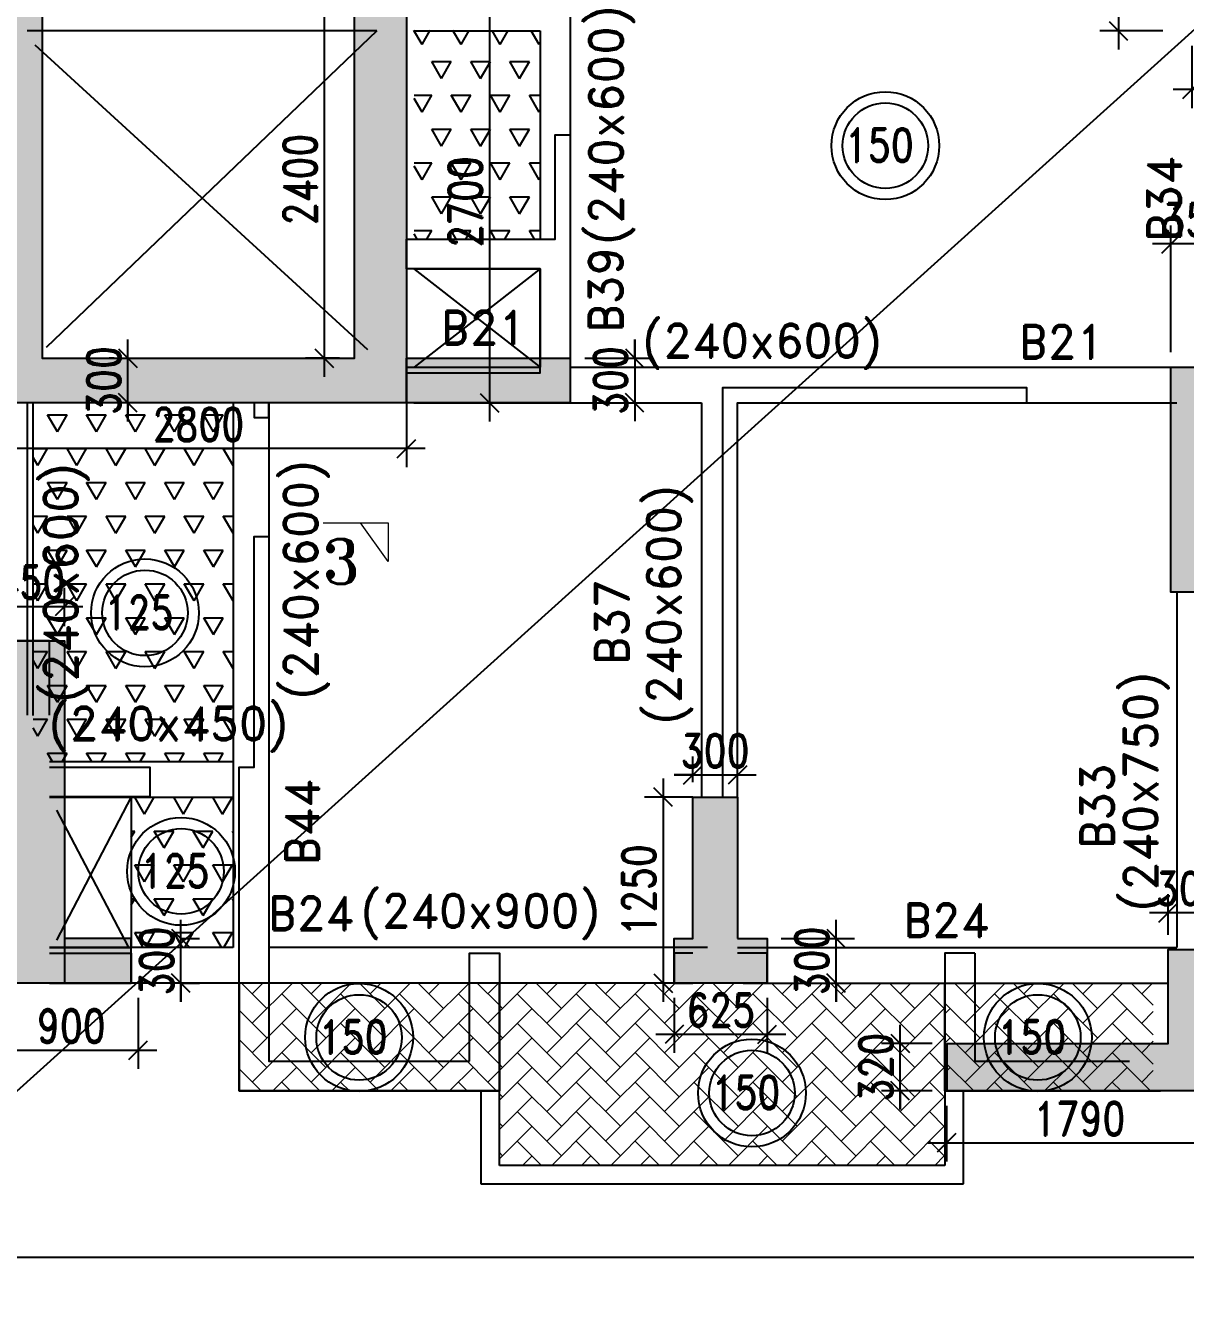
# Model space of a CAD drawing. Header units: millimetres. Extents: x 2061841 to 105821645, y -77612 to 48520811.
# Drawn here: x 105314706 to 105322508, y 48434796 to 48443313 of the extents above; entities that cross this region are included whole.
import ezdxf

# ---------------------------------------------------------------- set-up
doc = ezdxf.new("R2010")
doc.units = ezdxf.units.MM
doc.header["$LTSCALE"] = 10
doc.header["$MEASUREMENT"] = 0
doc.linetypes.add('$0$HIDDEN', pattern=[0.375, 0.25, -0.125])
for name, color, linetype in [('AS-COLS', 2, 'Continuous'), ('DIM', 8, 'Continuous'), ('S-BEAM', 4, 'Continuous'), ('S-BEAMNO.', 4, 'Continuous'), ('S-CUTOUT', 6, 'Continuous'), ('S-OPENING', 6, 'Continuous'), ('S-slab thk.', 2, 'Continuous'), ('S-Sunk', 8, 'Continuous'), ('xa_type A_Seventh floor plan$0$A-WALL', 3, 'Continuous')]:
    doc.layers.add(name, color=color, linetype=linetype)
for name, color, linetype, lineweight in [('S-Hatch Balcony', 8, 'Continuous', 5), ('S-STRCOL HATCH', 33, 'Continuous', 9), ('SEC-LINE', 1, 'Continuous', 15)]:
    doc.layers.add(name, color=color, linetype=linetype, lineweight=lineweight)
doc.styles.add('200', font='romand.shx', dxfattribs={"width": 0.8, "height": 225})
doc.styles.add('RD', font='romand.shx', dxfattribs={"width": 0.9, "height": 225})
doc.styles.add('RT', font='romant.shx', dxfattribs={"height": 250})
doc.dimstyles.new('GR1', dxfattribs={"dimtxt": 225, "dimasz": 125, "dimexe": 125, "dimexo": 100, "dimgap": 50, "dimtad": 1, "dimdec": 0, "dimzin": 3, "dimdsep": 46, "dimtxsty": '200', "dimblk1": 'OBLIQUE', "dimblk2": 'OBLIQUE', "dimsah": 1, "dimcen": 0.0625, "dimdle": 125, "dimclrd": 3, "dimclre": 3, "dimclrt": 2, "dimadec": 0, "dimazin": 0, "dimtfac": 1, "dimtdec": 0, "dimtix": 1, "dimtmove": 0, "dimatfit": 3, "dimfxl": 1, "dimtolj": 1, "dimtzin": 0, "dimarcsym": 0})
pattern_1 = [(45, (101994357.28, 48841298.31), (2e-14, 197.9899), [420, -140]), (135, (101994456.27, 48841397.31), (2e-14, 197.9899), [420, -140])]

# ---------------------------------------------------------------- blocks, each defined once
blk = doc.blocks.new('A$C21A8152F')
at = {"layer": 'SEC-LINE'}
for p, q in [((513, 311), (292, 3)), ((513, 3), (513, 311)), ((-7, 3), (513, 3))]:
    blk.add_line(p, q, dxfattribs=at)
blk = doc.blocks.new('_Oblique')
at = {"color": 0, "linetype": 'ByBlock', "lineweight": -2}
blk.add_line((-0.5, -0.5), (0.5, 0.5), dxfattribs=at)
blk = doc.blocks.new('*D374')
at = {"layer": 'Defpoints', "color": 0, "transparency": 16777216}
for p in [(18869.5, 2460.8), (18569.7, 1210.8), (18869.5, 1210.8)]:
    blk.add_point(p, dxfattribs=at)
at = {"layer": 'DIM', "color": 3, "lineweight": -2, "transparency": 16777216}
for p, q in [((18569.7, 2585.8), (18569.7, 1085.8)), ((18769.5, 2460.8), (18444.7, 2460.8)), ((18769.5, 1210.8), (18444.7, 1210.8))]:
    blk.add_line(p, q, dxfattribs=at)
at = {"layer": 'DIM', "color": 3, "linetype": 'ByBlock', "lineweight": -2, "transparency": 16777216, "xscale": 125, "yscale": 125, "zscale": 125}
for p, rotation in [((18569.7, 2460.8), 90), ((18569.7, 1210.8), 270)]:
    blk.add_blockref('_Oblique', p, dxfattribs=dict(at, rotation=rotation))
at = {"layer": 'DIM', "color": 2, "transparency": 16777216, "insert": (18407.2, 1835.8), "char_height": 225, "attachment_point": 5, "rotation": 90, "style": '200'}
blk.add_mtext('\\A1;1250', dxfattribs=at)
blk = doc.blocks.new('*D376')
at = {"layer": 'Defpoints', "color": 0, "transparency": 16777216}
for p in [(16865.1, 7810.5), (16964.5, 5110.5), (17403.1, 5110.5)]:
    blk.add_point(p, dxfattribs=at)
at = {"layer": 'DIM', "color": 3, "lineweight": -2, "transparency": 16777216}
for p, q in [((17403.1, 7935.5), (17403.1, 4985.5)), ((16965.1, 7810.5), (17528.1, 7810.5)), ((17064.5, 5110.5), (17528.1, 5110.5))]:
    blk.add_line(p, q, dxfattribs=at)
at = {"layer": 'DIM', "color": 3, "linetype": 'ByBlock', "lineweight": -2, "transparency": 16777216, "xscale": 125, "yscale": 125, "zscale": 125}
for p, rotation in [((17403.1, 7810.5), 90), ((17403.1, 5110.5), 270)]:
    blk.add_blockref('_Oblique', p, dxfattribs=dict(at, rotation=rotation))
at = {"layer": 'DIM', "color": 2, "transparency": 16777216, "insert": (17240.6, 6460.5), "char_height": 225, "attachment_point": 5, "rotation": 90, "style": '200'}
blk.add_mtext('\\A1;2700', dxfattribs=at)
blk = doc.blocks.new('*D377')
at = {"layer": 'Defpoints', "color": 0, "transparency": 16777216}
for p in [(16845.1, 5521.3), (14045.1, 5439.2), (14045.1, 4802.4)]:
    blk.add_point(p, dxfattribs=at)
at = {"layer": 'DIM', "color": 3, "lineweight": -2, "transparency": 16777216}
for p, q in [((16845.1, 5421.3), (16845.1, 4677.4)), ((14045.1, 5339.2), (14045.1, 4677.4)), ((16970.1, 4802.4), (13920.1, 4802.4))]:
    blk.add_line(p, q, dxfattribs=at)
at = {"layer": 'DIM', "color": 3, "linetype": 'ByBlock', "lineweight": -2, "transparency": 16777216, "xscale": 125, "yscale": 125, "zscale": 125, "rotation": 180}
blk.add_blockref('_Oblique', (14045.1, 4802.4), dxfattribs=at)
at = {"layer": 'DIM', "color": 3, "linetype": 'ByBlock', "lineweight": -2, "transparency": 16777216, "xscale": 125, "yscale": 125, "zscale": 125}
blk.add_blockref('_Oblique', (16845.1, 4802.4), dxfattribs=at)
at = {"layer": 'DIM', "color": 2, "transparency": 16777216, "insert": (15445.1, 4964.9), "char_height": 225, "attachment_point": 5, "style": '200'}
blk.add_mtext('\\A1;2800', dxfattribs=at)
blk = doc.blocks.new('*D421')
at = {"layer": 'Defpoints', "color": 0, "transparency": 16777216}
for p in [(14544.5, 3510.1), (13895, 1209.8), (14269.5, 1209.8)]:
    blk.add_point(p, dxfattribs=at)
at = {"layer": 'DIM', "color": 3, "lineweight": -2, "transparency": 16777216}
for p, q in [((13895, 3635.1), (13895, 1084.8)), ((14444.5, 3510.1), (13770, 3510.1)), ((14169.5, 1209.8), (13770, 1209.8))]:
    blk.add_line(p, q, dxfattribs=at)
at = {"layer": 'DIM', "color": 3, "linetype": 'ByBlock', "lineweight": -2, "transparency": 16777216, "xscale": 125, "yscale": 125, "zscale": 125}
for p, rotation in [((13895, 3510.1), 90), ((13895, 1209.8), 270)]:
    blk.add_blockref('_Oblique', p, dxfattribs=dict(at, rotation=rotation))
at = {"layer": 'DIM', "color": 2, "transparency": 16777216, "insert": (13732.5, 2359.9), "char_height": 225, "attachment_point": 5, "rotation": 90, "style": '200'}
blk.add_mtext('\\A1;2300', dxfattribs=at)
blk = doc.blocks.new('*D462')
at = {"layer": 'Defpoints', "color": 0, "transparency": 16777216}
for p in [(14141.2, 1210.8), (15041.3, 1210.8), (15041.3, 759.6)]:
    blk.add_point(p, dxfattribs=at)
at = {"layer": 'DIM', "color": 3, "lineweight": -2, "transparency": 16777216}
for p, q in [((14141.2, 1110.8), (14141.2, 634.6)), ((15041.3, 1110.8), (15041.3, 634.6)), ((14016.2, 759.6), (15166.3, 759.6))]:
    blk.add_line(p, q, dxfattribs=at)
at = {"layer": 'DIM', "color": 3, "linetype": 'ByBlock', "lineweight": -2, "transparency": 16777216, "xscale": 125, "yscale": 125, "zscale": 125, "rotation": 180}
blk.add_blockref('_Oblique', (14141.2, 759.6), dxfattribs=at)
at = {"layer": 'DIM', "color": 3, "linetype": 'ByBlock', "lineweight": -2, "transparency": 16777216, "xscale": 125, "yscale": 125, "zscale": 125}
blk.add_blockref('_Oblique', (15041.3, 759.6), dxfattribs=at)
at = {"layer": 'DIM', "color": 2, "transparency": 16777216, "insert": (14591.3, 922.1), "char_height": 225, "attachment_point": 5, "style": '200'}
blk.add_mtext('\\A1;900', dxfattribs=at)
blk = doc.blocks.new('*D463')
at = {"layer": 'AS-COLS', "color": 3, "lineweight": -2, "transparency": 16777216}
for p, q in [((15327.6, 1084.8), (15327.6, 1634.8)), ((15327.6, 1509.8), (15327.6, 1634.8)), ((15324.5, 1509.8), (15452.6, 1509.8)), ((15324.5, 1209.8), (15452.6, 1209.8)), ((15327.6, 1209.8), (15327.6, 1084.8))]:
    blk.add_line(p, q, dxfattribs=at)
at = {"layer": 'Defpoints', "color": 0, "transparency": 16777216}
for p in [(15224.5, 1509.8), (15327.6, 1509.8), (15224.5, 1209.8)]:
    blk.add_point(p, dxfattribs=at)
at = {"layer": 'AS-COLS', "color": 3, "linetype": 'ByBlock', "lineweight": -2, "transparency": 16777216, "xscale": 125, "yscale": 125, "zscale": 125}
for p, rotation in [((15327.6, 1509.8), 270), ((15327.6, 1209.8), 90)]:
    blk.add_blockref('_Oblique', p, dxfattribs=dict(at, rotation=rotation))
at = {"layer": 'AS-COLS', "color": 2, "transparency": 16777216, "insert": (15165.1, 1359.8), "char_height": 225, "attachment_point": 5, "rotation": 90, "style": '200'}
blk.add_mtext('\\A1;300', dxfattribs=at)
blk = doc.blocks.new('*D464')
at = {"layer": 'AS-COLS', "color": 3, "lineweight": -2, "transparency": 16777216}
for p, q in [((14094.5, 3610.1), (14094.5, 3867.4)), ((14544.5, 3610.1), (14544.5, 3867.4)), ((13969.5, 3742.4), (14669.5, 3742.4)), ((14094.5, 3742.4), (13969.5, 3742.4)), ((14544.5, 3742.4), (14669.5, 3742.4))]:
    blk.add_line(p, q, dxfattribs=at)
at = {"layer": 'Defpoints', "color": 0, "transparency": 16777216}
for p in [(14544.5, 3742.4), (14094.5, 3510.1), (14544.5, 3510.1)]:
    blk.add_point(p, dxfattribs=at)
at = {"layer": 'AS-COLS', "color": 3, "linetype": 'ByBlock', "lineweight": -2, "transparency": 16777216, "xscale": 125, "yscale": 125, "zscale": 125}
blk.add_blockref('_Oblique', (14094.5, 3742.4), dxfattribs=at)
at = {"layer": 'AS-COLS', "color": 3, "linetype": 'ByBlock', "lineweight": -2, "transparency": 16777216, "xscale": 125, "yscale": 125, "zscale": 125, "rotation": 180}
blk.add_blockref('_Oblique', (14544.5, 3742.4), dxfattribs=at)
at = {"layer": 'AS-COLS', "color": 2, "transparency": 16777216, "insert": (14319.5, 3904.9), "char_height": 225, "attachment_point": 5, "style": '200'}
blk.add_mtext('\\A1;450', dxfattribs=at)
blk = doc.blocks.new('*D465')
at = {"layer": 'Defpoints', "color": 0, "transparency": 16777216}
for p in [(19069.5, 2609.3), (18769.5, 2460.8), (19069.5, 2460.8)]:
    blk.add_point(p, dxfattribs=at)
at = {"layer": 'DIM', "color": 3, "lineweight": -2, "transparency": 16777216}
for p, q in [((18769.5, 2560.8), (18769.5, 2734.3)), ((19069.5, 2560.8), (19069.5, 2734.3)), ((18644.5, 2609.3), (19194.5, 2609.3)), ((18769.5, 2609.3), (18644.5, 2609.3)), ((19069.5, 2609.3), (19194.5, 2609.3))]:
    blk.add_line(p, q, dxfattribs=at)
at = {"layer": 'DIM', "color": 3, "linetype": 'ByBlock', "lineweight": -2, "transparency": 16777216, "xscale": 125, "yscale": 125, "zscale": 125}
blk.add_blockref('_Oblique', (18769.5, 2609.3), dxfattribs=at)
at = {"layer": 'DIM', "color": 3, "linetype": 'ByBlock', "lineweight": -2, "transparency": 16777216, "xscale": 125, "yscale": 125, "zscale": 125, "rotation": 180}
blk.add_blockref('_Oblique', (19069.5, 2609.3), dxfattribs=at)
at = {"layer": 'DIM', "color": 2, "transparency": 16777216, "insert": (18919.5, 2771.8), "char_height": 225, "attachment_point": 5, "style": '200'}
blk.add_mtext('\\A1;300', dxfattribs=at)
blk = doc.blocks.new('*D466')
at = {"layer": 'AS-COLS', "color": 3, "lineweight": -2, "transparency": 16777216}
for p, q in [((19732.7, 1085.8), (19732.7, 1635.8)), ((19732.7, 1510.8), (19732.7, 1635.8)), ((19362.7, 1510.8), (19857.7, 1510.8)), ((19362.7, 1210.8), (19857.7, 1210.8)), ((19732.7, 1210.8), (19732.7, 1085.8))]:
    blk.add_line(p, q, dxfattribs=at)
at = {"layer": 'Defpoints', "color": 0, "transparency": 16777216}
for p in [(19262.7, 1510.8), (19732.7, 1510.8), (19262.7, 1210.8)]:
    blk.add_point(p, dxfattribs=at)
at = {"layer": 'AS-COLS', "color": 3, "linetype": 'ByBlock', "lineweight": -2, "transparency": 16777216, "xscale": 125, "yscale": 125, "zscale": 125}
for p, rotation in [((19732.7, 1510.8), 270), ((19732.7, 1210.8), 90)]:
    blk.add_blockref('_Oblique', p, dxfattribs=dict(at, rotation=rotation))
at = {"layer": 'AS-COLS', "color": 2, "transparency": 16777216, "insert": (19570.2, 1360.8), "char_height": 225, "attachment_point": 5, "rotation": 90, "style": '200'}
blk.add_mtext('\\A1;300', dxfattribs=at)
blk = doc.blocks.new('*D467')
at = {"layer": 'AS-COLS', "color": 3, "lineweight": -2, "transparency": 16777216}
for p, q in [((18645.2, 1110.8), (18645.2, 741.3)), ((19270.2, 1110.8), (19270.2, 741.3)), ((19395.2, 866.3), (18520.2, 866.3))]:
    blk.add_line(p, q, dxfattribs=at)
at = {"layer": 'Defpoints', "color": 0, "transparency": 16777216}
for p in [(18645.2, 1210.8), (19270.2, 1210.8), (18645.2, 866.3)]:
    blk.add_point(p, dxfattribs=at)
at = {"layer": 'AS-COLS', "color": 3, "linetype": 'ByBlock', "lineweight": -2, "transparency": 16777216, "xscale": 125, "yscale": 125, "zscale": 125, "rotation": 180}
blk.add_blockref('_Oblique', (18645.2, 866.3), dxfattribs=at)
at = {"layer": 'AS-COLS', "color": 3, "linetype": 'ByBlock', "lineweight": -2, "transparency": 16777216, "xscale": 125, "yscale": 125, "zscale": 125}
blk.add_blockref('_Oblique', (19270.2, 866.3), dxfattribs=at)
at = {"layer": 'AS-COLS', "color": 2, "transparency": 16777216, "insert": (18957.7, 1028.8), "char_height": 225, "attachment_point": 5, "style": '200'}
blk.add_mtext('\\A1;625', dxfattribs=at)
blk = doc.blocks.new('*D468')
at = {"layer": 'AS-COLS', "color": 3, "lineweight": -2, "transparency": 16777216}
for p, q in [((21964.6, 1535.5), (21964.6, 1808.6)), ((22264.6, 1535.5), (22264.6, 1808.6)), ((22389.6, 1683.6), (21839.6, 1683.6)), ((21964.6, 1683.6), (21839.6, 1683.6)), ((22264.6, 1683.6), (22389.6, 1683.6))]:
    blk.add_line(p, q, dxfattribs=at)
at = {"layer": 'Defpoints', "color": 0, "transparency": 16777216}
for p in [(21964.6, 1683.6), (21964.6, 1435.5), (22264.6, 1435.5)]:
    blk.add_point(p, dxfattribs=at)
at = {"layer": 'AS-COLS', "color": 3, "linetype": 'ByBlock', "lineweight": -2, "transparency": 16777216, "xscale": 125, "yscale": 125, "zscale": 125}
blk.add_blockref('_Oblique', (21964.6, 1683.6), dxfattribs=at)
at = {"layer": 'AS-COLS', "color": 3, "linetype": 'ByBlock', "lineweight": -2, "transparency": 16777216, "xscale": 125, "yscale": 125, "zscale": 125, "rotation": 180}
blk.add_blockref('_Oblique', (22264.6, 1683.6), dxfattribs=at)
at = {"layer": 'AS-COLS', "color": 2, "transparency": 16777216, "insert": (22114.6, 1846.1), "char_height": 225, "attachment_point": 5, "style": '200'}
blk.add_mtext('\\A1;300', dxfattribs=at)
blk = doc.blocks.new('*D470')
at = {"layer": 'AS-COLS', "color": 3, "lineweight": -2, "transparency": 16777216}
for p, q in [((20163.3, 360.8), (20163.3, 930.8)), ((20163.3, 805.8), (20163.3, 930.8)), ((20379.3, 805.8), (20038.3, 805.8)), ((20379.3, 485.8), (20038.3, 485.8)), ((20163.3, 485.8), (20163.3, 360.8))]:
    blk.add_line(p, q, dxfattribs=at)
at = {"layer": 'Defpoints', "color": 0, "transparency": 16777216}
for p in [(20163.3, 805.8), (20479.3, 805.8), (20479.3, 485.8)]:
    blk.add_point(p, dxfattribs=at)
at = {"layer": 'AS-COLS', "color": 3, "linetype": 'ByBlock', "lineweight": -2, "transparency": 16777216, "xscale": 125, "yscale": 125, "zscale": 125}
for p, rotation in [((20163.3, 805.8), 270), ((20163.3, 485.8), 90)]:
    blk.add_blockref('_Oblique', p, dxfattribs=dict(at, rotation=rotation))
at = {"layer": 'AS-COLS', "color": 2, "transparency": 16777216, "insert": (20000.8, 645.8), "char_height": 225, "attachment_point": 5, "rotation": 90, "style": '200'}
blk.add_mtext('\\A1;320', dxfattribs=at)
blk = doc.blocks.new('*D471')
at = {"layer": 'AS-COLS', "color": 3, "lineweight": -2, "transparency": 16777216}
for p, q in [((22264.6, 517.6), (22264.6, 12.1)), ((20474.6, 385.8), (20474.6, 12.1)), ((20349.6, 137.1), (22389.6, 137.1))]:
    blk.add_line(p, q, dxfattribs=at)
at = {"layer": 'Defpoints', "color": 0, "transparency": 16777216}
for p in [(22264.6, 617.6), (20474.6, 485.8), (22264.6, 137.1)]:
    blk.add_point(p, dxfattribs=at)
at = {"layer": 'AS-COLS', "color": 3, "linetype": 'ByBlock', "lineweight": -2, "transparency": 16777216, "xscale": 125, "yscale": 125, "zscale": 125, "rotation": 180}
blk.add_blockref('_Oblique', (20474.6, 137.1), dxfattribs=at)
at = {"layer": 'AS-COLS', "color": 3, "linetype": 'ByBlock', "lineweight": -2, "transparency": 16777216, "xscale": 125, "yscale": 125, "zscale": 125}
blk.add_blockref('_Oblique', (22264.6, 137.1), dxfattribs=at)
at = {"layer": 'AS-COLS', "color": 2, "transparency": 16777216, "insert": (21369.6, 299.6), "char_height": 225, "attachment_point": 5, "style": '200'}
blk.add_mtext('\\A1;1790', dxfattribs=at)
blk = doc.blocks.new('*D479')
at = {"layer": 'Defpoints', "color": 0, "transparency": 16777216}
for p in [(22030.7, 8510.5), (21630.7, 7610.5), (22030.7, 7610.5)]:
    blk.add_point(p, dxfattribs=at)
at = {"layer": 'DIM', "color": 3, "lineweight": -2, "transparency": 16777216}
for p, q in [((21630.7, 8635.5), (21630.7, 7485.5)), ((21930.7, 8510.5), (21505.7, 8510.5)), ((21930.7, 7610.5), (21505.7, 7610.5))]:
    blk.add_line(p, q, dxfattribs=at)
at = {"layer": 'DIM', "color": 3, "linetype": 'ByBlock', "lineweight": -2, "transparency": 16777216, "xscale": 125, "yscale": 125, "zscale": 125}
for p, rotation in [((21630.7, 8510.5), 90), ((21630.7, 7610.5), 270)]:
    blk.add_blockref('_Oblique', p, dxfattribs=dict(at, rotation=rotation))
at = {"layer": 'DIM', "color": 2, "transparency": 16777216, "insert": (21468.2, 8060.5), "char_height": 225, "attachment_point": 5, "rotation": 90, "style": '200'}
blk.add_mtext('\\A1;900', dxfattribs=at)
blk = doc.blocks.new('*D481')
at = {"layer": 'AS-COLS', "color": 3, "lineweight": -2, "transparency": 16777216}
for p, q in [((22124.6, 7510.5), (22124.6, 7091.3)), ((23024.6, 7510.5), (23024.6, 7091.3)), ((23149.6, 7216.3), (21999.6, 7216.3))]:
    blk.add_line(p, q, dxfattribs=at)
at = {"layer": 'Defpoints', "color": 0, "transparency": 16777216}
for p in [(22124.6, 7610.5), (23024.6, 7610.5), (22124.6, 7216.3)]:
    blk.add_point(p, dxfattribs=at)
at = {"layer": 'AS-COLS', "color": 3, "linetype": 'ByBlock', "lineweight": -2, "transparency": 16777216, "xscale": 125, "yscale": 125, "zscale": 125, "rotation": 180}
blk.add_blockref('_Oblique', (22124.6, 7216.3), dxfattribs=at)
at = {"layer": 'AS-COLS', "color": 3, "linetype": 'ByBlock', "lineweight": -2, "transparency": 16777216, "xscale": 125, "yscale": 125, "zscale": 125}
blk.add_blockref('_Oblique', (23024.6, 7216.3), dxfattribs=at)
at = {"layer": 'AS-COLS', "color": 2, "transparency": 16777216, "insert": (22574.6, 7378.8), "char_height": 225, "attachment_point": 5, "style": '200'}
blk.add_mtext('\\A1;900', dxfattribs=at)
blk = doc.blocks.new('*D483')
at = {"layer": 'AS-COLS', "color": 3, "lineweight": -2, "transparency": 16777216}
for p, q in [((18378.9, 5536.1), (18378.9, 4986.1)), ((18378.9, 5411.1), (18378.9, 5536.1)), ((18044.4, 5411.1), (18503.9, 5411.1)), ((18044.4, 5111.1), (18503.9, 5111.1)), ((18378.9, 5111.1), (18378.9, 4986.1))]:
    blk.add_line(p, q, dxfattribs=at)
at = {"layer": 'Defpoints', "color": 0, "transparency": 16777216}
for p in [(17944.4, 5411.1), (17944.4, 5111.1), (18378.9, 5111.1)]:
    blk.add_point(p, dxfattribs=at)
at = {"layer": 'AS-COLS', "color": 3, "linetype": 'ByBlock', "lineweight": -2, "transparency": 16777216, "xscale": 125, "yscale": 125, "zscale": 125}
for p, rotation in [((18378.9, 5411.1), 270), ((18378.9, 5111.1), 90)]:
    blk.add_blockref('_Oblique', p, dxfattribs=dict(at, rotation=rotation))
at = {"layer": 'AS-COLS', "color": 2, "transparency": 16777216, "insert": (18216.4, 5261.1), "char_height": 225, "attachment_point": 5, "rotation": 90, "style": '200'}
blk.add_mtext('\\A1;300', dxfattribs=at)
blk = doc.blocks.new('*D486')
at = {"layer": 'AS-COLS', "color": 3, "lineweight": -2, "transparency": 16777216}
for p, q in [((14971.7, 4985.5), (14971.7, 5535.5)), ((14971.7, 5410.5), (14971.7, 5535.5)), ((14878.4, 5410.5), (14846.7, 5410.5)), ((14878.4, 5110.5), (14846.7, 5110.5)), ((14971.7, 5110.5), (14971.7, 4985.5))]:
    blk.add_line(p, q, dxfattribs=at)
at = {"layer": 'Defpoints', "color": 0, "transparency": 16777216}
for p in [(14971.7, 5410.5), (14978.4, 5410.5), (14978.4, 5110.5)]:
    blk.add_point(p, dxfattribs=at)
at = {"layer": 'AS-COLS', "color": 3, "linetype": 'ByBlock', "lineweight": -2, "transparency": 16777216, "xscale": 125, "yscale": 125, "zscale": 125}
for p, rotation in [((14971.7, 5410.5), 270), ((14971.7, 5110.5), 90)]:
    blk.add_blockref('_Oblique', p, dxfattribs=dict(at, rotation=rotation))
at = {"layer": 'AS-COLS', "color": 2, "transparency": 16777216, "insert": (14809.2, 5260.5), "char_height": 225, "attachment_point": 5, "rotation": 90, "style": '200'}
blk.add_mtext('\\A1;300', dxfattribs=at)
blk = doc.blocks.new('*D487')
at = {"layer": 'AS-COLS', "color": 3, "lineweight": -2, "transparency": 16777216}
for p, q in [((16291.6, 7935.5), (16291.6, 5285.5)), ((16395.1, 7810.5), (16166.6, 7810.5)), ((16395.1, 5410.5), (16166.6, 5410.5))]:
    blk.add_line(p, q, dxfattribs=at)
at = {"layer": 'Defpoints', "color": 0, "transparency": 16777216}
for p in [(16495.1, 7810.5), (16291.6, 5410.5), (16495.1, 5410.5)]:
    blk.add_point(p, dxfattribs=at)
at = {"layer": 'AS-COLS', "color": 3, "linetype": 'ByBlock', "lineweight": -2, "transparency": 16777216, "xscale": 125, "yscale": 125, "zscale": 125}
for p, rotation in [((16291.6, 7810.5), 90), ((16291.6, 5410.5), 270)]:
    blk.add_blockref('_Oblique', p, dxfattribs=dict(at, rotation=rotation))
at = {"layer": 'AS-COLS', "color": 2, "transparency": 16777216, "insert": (16129.1, 6610.5), "char_height": 225, "attachment_point": 5, "rotation": 90, "style": '200'}
blk.add_mtext('\\A1;2400', dxfattribs=at)
blk = doc.blocks.new('*D491')
at = {"color": 3, "lineweight": -2, "transparency": 16777216}
for p, q in [((21984.6, 5450.5), (21984.6, 6302.9)), ((22334.6, 5450.5), (22334.6, 6302.9)), ((22459.6, 6177.9), (21859.6, 6177.9)), ((21984.6, 6177.9), (21859.6, 6177.9)), ((22334.6, 6177.9), (22459.6, 6177.9))]:
    blk.add_line(p, q, dxfattribs=at)
at = {"layer": 'Defpoints', "color": 0, "transparency": 16777216}
for p in [(21984.6, 6177.9), (21984.6, 5350.5), (22334.6, 5350.5)]:
    blk.add_point(p, dxfattribs=at)
at = {"color": 3, "linetype": 'ByBlock', "lineweight": -2, "transparency": 16777216, "xscale": 125, "yscale": 125, "zscale": 125}
blk.add_blockref('_Oblique', (21984.6, 6177.9), dxfattribs=at)
at = {"color": 3, "linetype": 'ByBlock', "lineweight": -2, "transparency": 16777216, "xscale": 125, "yscale": 125, "zscale": 125, "rotation": 180}
blk.add_blockref('_Oblique', (22334.6, 6177.9), dxfattribs=at)
at = {"color": 2, "transparency": 16777216, "insert": (22159.6, 6340.4), "char_height": 225, "attachment_point": 5, "style": '200'}
blk.add_mtext('\\A1;350', dxfattribs=at)
blk = doc.blocks.new('*D662')
at = {"layer": 'AS-COLS', "color": 3, "lineweight": -2, "transparency": 16777216}
for p, q in [((102538298.3, 48534066.5), (102538298.3, 48532924)), ((102563538.6, 48534066.5), (102563538.6, 48532924)), ((102538173.3, 48533049), (102563663.6, 48533049))]:
    blk.add_line(p, q, dxfattribs=at)
at = {"layer": 'Defpoints', "color": 0, "transparency": 16777216}
for p in [(102538298.3, 48534166.5), (102563538.6, 48534166.5), (102563538.6, 48533049)]:
    blk.add_point(p, dxfattribs=at)
at = {"layer": 'AS-COLS', "color": 3, "linetype": 'ByBlock', "lineweight": -2, "transparency": 16777216, "xscale": 125, "yscale": 125, "zscale": 125, "rotation": 180}
blk.add_blockref('_Oblique', (102538298.3, 48533049), dxfattribs=at)
at = {"layer": 'AS-COLS', "color": 3, "linetype": 'ByBlock', "lineweight": -2, "transparency": 16777216, "xscale": 125, "yscale": 125, "zscale": 125}
blk.add_blockref('_Oblique', (102563538.6, 48533049), dxfattribs=at)
at = {"layer": 'AS-COLS', "color": 2, "transparency": 16777216, "insert": (102550918.4, 48533211.5), "char_height": 225, "attachment_point": 5, "style": '200'}
blk.add_mtext('\\A1;25240', dxfattribs=at)
blk = doc.blocks.new('G$CDE8A9FAD')
at = {"layer": 'S-STRCOL HATCH'}
h = blk.add_hatch(color=256, dxfattribs=at)
h.dxf.hatch_style = 1
h.paths.add_polyline_path([(16845.1, 7810.5), (16845.1, 5110.5), (14045.1, 5110.5), (14045.1, 7810.5), (14395.1, 7810.5), (14395.1, 5410.5), (16495.1, 5410.5), (16495.1, 7810.5)])
h = blk.add_hatch(color=256, dxfattribs=at)
h.dxf.hatch_style = 1
h.paths.add_polyline_path([(16845.1, 5411.1), (17944.4, 5411.1), (17944.4, 5111.1), (16845.1, 5111.1), (16845.1, 5411.1)])
h = blk.add_hatch(color=256, dxfattribs=at)
h.dxf.hatch_style = 1
h.paths.add_polyline_path([(22334.6, 3838.4), (21984.6, 3838.4), (21984.6, 5350.5), (22334.6, 5350.5), (22334.6, 3838.4)])
h = blk.add_hatch(color=256, dxfattribs=at)
h.dxf.hatch_style = 1
h.paths.add_polyline_path([(14094.5, 1209.8), (14094.5, 3510.1), (14544.5, 3510.1), (14544.5, 1209.8), (14094.5, 1209.8)])
h = blk.add_hatch(color=256, dxfattribs=at)
h.dxf.hatch_style = 1
h.paths.add_polyline_path([(19069.5, 1510.8), (19270.2, 1510.8), (19270.2, 1210.8), (18645.2, 1210.8), (18645.2, 1510.8), (18769.5, 1510.8), (18769.5, 1510.8), (18769.5, 2460.8), (19069.5, 2460.8), (19069.5, 1510.8)])
h = blk.add_hatch(color=256, dxfattribs=at)
h.dxf.hatch_style = 1
h.paths.add_polyline_path([(14994.5, 1509.8), (14544.5, 1509.8), (14544.5, 1209.8), (14994.5, 1209.8), (14994.5, 1509.8)])
h = blk.add_hatch(color=256, dxfattribs=at)
h.dxf.hatch_style = 1
h.paths.add_polyline_path([(22264.6, 485.9), (20479.3, 485.8), (20479.3, 805.8), (21964.6, 805.8), (21964.6, 1435.5), (22264.6, 1435.5), (22264.6, 485.9)])
at = {"layer": 'AS-COLS', "color": 1, "elevation": 0}
for points in [[(16845.1, 7810.5), (16845.1, 5110.5), (14045.1, 5110.5), (14045.1, 7810.5), (14395.1, 7810.5), (14395.1, 5410.5), (16495.1, 5410.5), (16495.1, 7810.5)], [(16845.1, 5411.1), (17944.4, 5411.1), (17944.4, 5111.1), (16845.1, 5111.1)], [(22334.6, 3838.4), (21984.6, 3838.4), (21984.6, 5350.5), (22334.6, 5350.5)], [(14094.5, 1209.8), (14094.5, 3510.1), (14544.5, 3510.1), (14544.5, 1209.8)], [(14994.5, 1509.8), (14544.5, 1509.8), (14544.5, 1209.8), (14994.5, 1209.8)]]:
    blk.add_lwpolyline(points, close=True, dxfattribs=at)
for points in [[(19069.5, 1510.8), (19270.2, 1510.8), (19270.2, 1210.8), (18645.2, 1210.8), (18645.2, 1510.8), (18769.5, 1510.8), (18769.5, 1510.8), (18769.5, 2460.8), (19069.5, 2460.8), (19069.5, 1510.8)], [(22264.6, 485.9), (20479.3, 485.8), (20479.3, 805.8), (21964.6, 805.8), (21964.6, 1435.5), (22264.6, 1435.5), (22264.6, 485.9)]]:
    blk.add_lwpolyline(points, dxfattribs=at)
at = {"color": 6}
dim = blk.add_linear_dim(base=(21984.6, 6177.9), p1=(22334.6, 5350.5), p2=(21984.6, 5350.5), dimstyle='GR1', dxfattribs=at)
dim.commit()
dim.dimension.update_dxf_attribs({"geometry": '*D491', "text_midpoint": (22159.6, 6340.4)})
at = {"layer": 'AS-COLS', "color": 6}
for base, p1, p2, angle, picture, middle in [((16291.6, 5410.5), (16495.1, 7810.5), (16495.1, 5410.5), 90, '*D487', (16129.1, 6610.5)), ((22124.6, 7216.3), (23024.6, 7610.5), (22124.6, 7610.5), 180, '*D481', (22574.6, 7378.8)), ((14971.7, 5410.5), (14978.4, 5110.5), (14978.4, 5410.5), 90, '*D486', (14809.2, 5260.5)), ((18378.9, 5111.1), (17944.4, 5411.1), (17944.4, 5111.1), 90, '*D483', (18216.4, 5261.1)), ((14544.5, 3742.4), (14094.5, 3510.1), (14544.5, 3510.1), 180, '*D464', (14319.5, 3904.9)), ((21964.6, 1683.6), (22264.6, 1435.5), (21964.6, 1435.5), 180, '*D468', (22114.6, 1846.1)), ((15327.6, 1509.8), (15224.5, 1209.8), (15224.5, 1509.8), 90, '*D463', (15165.1, 1359.8)), ((19732.7, 1510.8), (19262.7, 1210.8), (19262.7, 1510.8), 90, '*D466', (19570.2, 1360.8)), ((18645.2, 866.3), (19270.2, 1210.8), (18645.2, 1210.8), 180, '*D467', (18957.7, 1028.8)), ((20163.3, 805.8), (20479.3, 485.8), (20479.3, 805.8), 90, '*D470', (20000.8, 645.8)), ((22264.6, 137.1), (20474.6, 485.8), (22264.6, 617.6), 180, '*D471', (21369.6, 299.6))]:
    dim = blk.add_linear_dim(base=base, p1=p1, p2=p2, angle=angle, dimstyle='GR1', dxfattribs=at)
    dim.commit()
    dim.dimension.update_dxf_attribs({"geometry": picture, "text_midpoint": middle})
at = {"layer": 'DIM'}
for base, p1, p2, angle, picture, middle in [((21630.7, 7610.5, 0), (22030.7, 8510.5), (22030.7, 7610.5), 90, '*D479', (21468.2, 8060.5, 0)), ((17403.1, 5110.5, 0), (16865.1, 7810.5), (16964.5, 5110.5), 90, '*D376', (17240.6, 6460.5, 0)), ((13895, 1209.8, 0), (14544.5, 3510.1), (14269.5, 1209.8), 90, '*D421', (13732.5, 2359.9, 0)), ((19069.5, 2609.3, 0), (18769.5, 2460.8), (19069.5, 2460.8), 180, '*D465', (18919.5, 2771.8, 0)), ((18569.7, 1210.8, 0), (18869.5, 2460.8), (18869.5, 1210.8), 90, '*D374', (18407.2, 1835.8, 0)), ((15041.3, 759.6, 0), (14141.2, 1210.8), (15041.3, 1210.8), 180, '*D462', (14591.3, 922.1, 0))]:
    dim = blk.add_linear_dim(base=base, p1=p1, p2=p2, angle=angle, dimstyle='GR1', dxfattribs=at)
    dim.commit()
    dim.dimension.update_dxf_attribs({"geometry": picture, "text_midpoint": middle})
dim = blk.add_linear_dim(base=(14045.1, 4802.4, 0), p1=(16845.1, 5521.3), p2=(14045.1, 5439.2), dimstyle='GR1', dxfattribs=at)
dim.commit()
dim.dimension.update_dxf_attribs({"geometry": '*D377', "text_midpoint": (15445.1, 4964.9, 0)})
blk = doc.blocks.new('TOWER-A TYPICAL FLOOR FRAMING PLAN N')
at = {"layer": 'S-Hatch Balcony'}
h = blk.add_hatch(dxfattribs=at)
h.set_pattern_fill('AR-HBONE', color=256, scale=35, style=0)
h.set_pattern_definition(pattern_1)
h.paths.add_polyline_path([(102554893.3, 48534166.5), (102553143.4, 48534166.5), (102553143.4, 48534891.5), (102553343.4, 48534891.5), (102553438.3, 48534891.5), (102554893.3, 48534891.5), (102554893.3, 48534891.5), (102554893.3, 48534166.5)])
h = blk.add_hatch(dxfattribs=at)
h.set_pattern_fill('AR-HBONE', color=256, scale=35, style=0)
h.set_pattern_definition(pattern_1)
h.paths.add_polyline_path([(102554893.3, 48534891.5), (102557889.2, 48534891.5), (102557889.2, 48533666.5), (102554893.3, 48533666.5)])
h = blk.add_hatch(dxfattribs=at)
h.set_pattern_fill('AR-HBONE', color=256, scale=35, style=0)
h.set_pattern_definition([(45, (101998753.7, 48841298.31), (2e-14, 197.9899), [420, -140]), (135, (101998852.7, 48841397.31), (2e-14, 197.9899), [420, -140])])
h.paths.add_polyline_path([(102559289.7, 48534166.5), (102557889.2, 48534166.5), (102557889.2, 48534891.5), (102559289.7, 48534891.5), (102559289.7, 48534891.5)])
at = {"layer": 'S-Sunk'}
h = blk.add_hatch(dxfattribs=at)
h.set_pattern_fill('TRIANG', color=8, scale=700, style=0)
h.set_pattern_definition([(60, (101987823.34, 48846925.04), (-131.25, 227.33167), [131.25, -131.25]), (120, (101987823.34, 48846925.04), (-262.5, 1e-07), [131.25, -131.25]), (0, (101987757.72, 48847038.7), (131.25, 227.33167), [131.25, -131.25])])
h.paths.add_polyline_path([(102554319.1, 48541295.2), (102555168.4, 48541291.2), (102555168.4, 48539891.2), (102554320.3, 48539891.2)])
h = blk.add_hatch(dxfattribs=at)
h.set_pattern_fill('TRIANG', color=8, scale=700, style=0)
h.set_pattern_definition([(60, (101985371.45, 48843413.98), (-131.25, 227.33167), [131.25, -131.25]), (120, (101985371.45, 48843413.98), (-262.5, 1e-07), [131.25, -131.25]), (0, (101985305.83, 48843527.65), (131.25, 227.33167), [131.25, -131.25])])
h.paths.add_polyline_path([(102551758.4, 48538799.2), (102553103.4, 48538791.2), (102553103.4, 48536376.1), (102551758.4, 48536384.1)])
h = blk.add_hatch(dxfattribs=at)
h.set_pattern_fill('TRIANG', color=8, scale=700, style=0)
h.set_pattern_definition([(60, (101994357.28, 48841298.31), (-131.25, 227.33167), [131.25, -131.25]), (120, (101994357.28, 48841298.31), (-262.5, 1e-07), [131.25, -131.25]), (0, (101994291.65, 48841411.98), (131.25, 227.33167), [131.25, -131.25])])
edge = h.paths.add_edge_path()
edge.add_line((102552218.4, 48536142.1), (102553103.4, 48536142.1))
edge.add_line((102553103.4, 48536142.1), (102553103.4, 48535131.5))
edge.add_line((102553103.4, 48535131.5), (102552418.4, 48535131.5))
edge.add_line((102552418.4, 48535131.5), (102552418.4, 48536142.1))
at = {"layer": 'AS-COLS', "color": 6}
blk.add_line((102617648.5, 48593639), (102510387.1, 48496984.7), dxfattribs=at)
at = {"layer": 'S-BEAM', "linetype": '$0$HIDDEN'}
for p, q in [((102555368.4, 48541951.2), (102555368.4, 48539031.2)), ((102555368.4, 48539031.2), (102559548.6, 48539031.2)), ((102553343.4, 48538791.2), (102553343.4, 48535131.5)), ((102554319.1, 48538791.2), (102556253.5, 48538791.2)), ((102556253.5, 48536141.5), (102556253.5, 48538791.2)), ((102556493.5, 48538791.2), (102559448.6, 48538791.2)), ((102556493.5, 48536141.5), (102556493.5, 48538791.2)), ((102559448.6, 48537519.1), (102559448.6, 48535131.5)), ((102551868.4, 48536380.1), (102553103.4, 48536380.1)), ((102551868.4, 48536140.1), (102553103.4, 48536140.1)), ((102556293.4, 48535131.5), (102553343.4, 48535131.5)), ((102556494.1, 48535131.5), (102559448.6, 48535131.5))]:
    blk.add_line(p, q, dxfattribs=at)
at = {"layer": 'S-BEAM'}
for p, q in [((102554068.4, 48541291.2), (102551718.4, 48541291.2)), ((102554319.1, 48541291.2), (102555168.4, 48541291.2)), ((102555168.4, 48541291.2), (102555168.4, 48539891.2, 0)), ((102554320.3, 48539891.2, 0), (102555168.4, 48539891.2, 0)), ((102554319.1, 48539691.2, 0), (102555168.4, 48539691.2, 0)), ((102555168.4, 48539691.2, 0), (102555168.4, 48539031.2)), ((102554269.1, 48539031.2), (102555168.4, 48539031.2)), ((102551758.4, 48536690.1), (102551758.4, 48538791.2)), ((102553103.4, 48538791.2), (102553103.4, 48536382.1)), ((102553103.4, 48536380.1), (102553103.4, 48535131.5)), ((102551868.4, 48536140.1), (102552417.6, 48536140.1)), ((102552418.4, 48536142.1), (102552418.4, 48535131.5)), ((102553103.4, 48535131.5), (102551868.4, 48535131.5)), ((102551868.4, 48535131.5), (102552418.4, 48535131.5)), ((102553343.4, 48534891.5), (102551818.4, 48534891.5)), ((102553143.4, 48534891.5), (102553143.4, 48534166.5)), ((102553438.3, 48534891.5), (102553343.4, 48534891.5)), ((102554893.3, 48534891.5), (102553438.3, 48534891.5)), ((102556293.4, 48534891.5), (102554893.3, 48534891.5)), ((102554893.3, 48534512.5), (102554893.3, 48534891.5)), ((102554893.3, 48534166.5), (102554893.3, 48534891.5)), ((102556567.1, 48534891.5), (102557889.2, 48534891.5)), ((102557889.2, 48534891.5), (102559388.6, 48534891.5)), ((102557889.2, 48534166.5), (102557889.2, 48534891.5)), ((102557889.2, 48534222.2), (102557889.2, 48533666.5)), ((102553143.4, 48534166.5), (102554893.3, 48534166.5)), ((102554768.3, 48534166.5), (102554768.3, 48533541.5)), ((102554893.3, 48533666.5), (102554893.3, 48534166.5)), ((102557889.2, 48534166.5), (102559339.2, 48534166.5)), ((102558014.2, 48533541.5), (102558014.2, 48534166.5)), ((102557889.2, 48533666.5), (102554893.3, 48533666.5)), ((102554768.3, 48533541.5), (102558014.2, 48533541.5))]:
    blk.add_line(p, q, dxfattribs=at)
at = {"layer": 'S-CUTOUT'}
for p, q in [((102554068.4, 48541291.2), (102551844.9, 48539162.1)), ((102551770, 48541196.1), (102554006.6, 48539148.4)), ((102554319.1, 48539691.2, 0), (102555168.4, 48539031.2)), ((102555168.4, 48539691.2, 0), (102554319.2, 48539031.2)), ((102552418.4, 48536142.1), (102551914.8, 48535180.1)), ((102551914.8, 48536053.5), (102552399.4, 48535131.5))]:
    blk.add_line(p, q, dxfattribs=at)
at = {"layer": 'S-slab thk.'}
for centre, radius in [((102557488.1, 48540519.3, 0), 362.3), ((102557488.1, 48540519.3, 0), 287.3), ((102552510.3, 48537379.5, 0), 362.3), ((102552510.3, 48537379.5, 0), 287.3), ((102552753, 48535641.9, 0), 362.3), ((102552753, 48535641.9, 0), 287.3), ((102553950.1, 48534526, 0), 362.3), ((102558513.3, 48534526, 0), 362.3), ((102553950.1, 48534526, 0), 287.3), ((102558513.3, 48534526, 0), 287.3), ((102556591.3, 48534152.8, 0), 362.3), ((102556591.3, 48534152.8, 0), 287.3)]:
    blk.add_circle(centre, radius, dxfattribs=at)
at = {"layer": 'xa_type A_Seventh floor plan$0$A-WALL', "color": 3}
for p, q in [((102552418.4, 48535091.5), (102552418.4, 48534891.5)), ((102557889.2, 48534891.5, 0), (102557889.2, 48534166.5, 0))]:
    blk.add_line(p, q, dxfattribs=at)
at = {"layer": 'xa_type A_Seventh floor plan$0$A-WALL', "color": 3, "elevation": 0}
for points in [[(102554268.4, 48538991.7), (102555168.4, 48538991.7), (102555168.4, 48539691.2), (102554269.1, 48539691.2), (102554269.1, 48539691.2), (102554269.1, 48539891.2), (102555268.4, 48539891.2), (102555268.4, 48540591.2), (102555368.4, 48540591.2), (102555368.4, 48540591.2), (102555368.4, 48538791.2), (102554268.4, 48538791.7)], [(102556493.4, 48536141.5), (102556493.4, 48538791.7), (102558439.2, 48538791.7), (102558439.2, 48538891.7), (102556393.4, 48538891.7), (102556393.4, 48536141.5)], [(102551718.4, 48538791.7), (102551718.4, 48536691.5)], [(102553243.4, 48538791.2), (102553243.4, 48538691.7), (102553343.4, 48538691.7), (102553343.4, 48538791.2)], [(102551868.4, 48536691.5), (102551868.4, 48537191.7), (102551718.4, 48537191.7)], [(102551869, 48536342.1), (102552543.4, 48536342.1), (102552543.4, 48536142.1), (102551868.4, 48536142.1)], [(102551868.4, 48535091.5), (102552418.4, 48535091.5)], [(102556193.5, 48535091.5), (102556068.4, 48535091.5), (102556068.4, 48534891.5), (102556193.5, 48534891.5)], [(102556532.1, 48534891.5), (102556693.4, 48534891.5), (102556693.4, 48535091.5), (102556493.5, 48535091.5)], [(102558089.2, 48535091.5), (102557889.2, 48535091.5), (102557889.2, 48534166.5), (102559129.7, 48534166.5)], [(102558089.2, 48535091.5), (102558089.2, 48534366.5), (102559129.7, 48534366.5)], [(102551868.4, 48534891.5), (102552418.4, 48534891.5)]]:
    blk.add_lwpolyline(points, dxfattribs=at)
blk.add_lwpolyline([(102554693.3, 48534366.5), (102554693.3, 48535091.5), (102554893.3, 48535091.5), (102554893.3, 48534166.5), (102553143.4, 48534166.5), (102553143.4, 48536342.1), (102553243.4, 48536342.1), (102553243.4, 48537891.7), (102553343.4, 48537891.7), (102553343.4, 48534366.5)], close=True, dxfattribs=at)
at = {"layer": 'AS-COLS', "color": 6}
blk.add_blockref('G$CDE8A9FAD', (102537424, 48533680.7), dxfattribs=at)
at = {"layer": 'SEC-LINE', "xscale": -0.8399999998509884, "yscale": 0.8399999998509884, "zscale": 0.84, "rotation": 180}
blk.add_blockref('A$C21A8152F', (102553713.8, 48537986.1), dxfattribs=at)
at = {"layer": 'S-BEAMNO.', "color": 2, "style": 'RD'}
for s, rotation, p in [('(240x600)', 90.00028, (102555722.6, 48539856.7)), ('(240x600)', 0.00028, (102555859.1, 48539096, 0)), ('(240x600)', 90.00028, (102552056.1, 48536779.1, 0)), ('(240x600)', 90.00028, (102553669.7, 48536801.2)), ('(240x600)', 90.00028, (102556111, 48536633, 0)), ('(240x750)', 90.00028, (102559316.6, 48535377.3, 0)), ('(240x450)', 0.00028, (102551868.4, 48536523.6)), ('(240x900)', 0.00028, (102553965.6, 48535264.7))]:
    blk.add_text(s, height=225, rotation=rotation, dxfattribs=at).set_placement(p)
at = {"layer": 'S-BEAMNO.', "color": 4, "style": 'RD'}
for s, rotation, p in [('B34', 90.00028, (102559475.4, 48539869.3)), ('B39', 90.00028, (102555720.3, 48539261.2)), ('B21', 0.00028, (102554498.5, 48539183.4)), ('B21', 0.00028, (102558384.8, 48539088.8)), ('B37', 90.00028, (102555762.3, 48537027.3)), ('B33', 90.00028, (102559024.9, 48535790)), ('B44', 90.00028, (102553679.2, 48535682.2)), ('B24', 0.00028, (102553336.3, 48535247.7)), ('B24', 0.00028, (102557607.9, 48535201.2))]:
    blk.add_text(s, height=225, rotation=rotation, dxfattribs=at).set_placement(p)
at = {"layer": 'S-slab thk.', "style": 'RD', "width": 0.8}
for s, p in [('150', (102557216.7, 48540410.5, 0)), ('125', (102552238.9, 48537270.7, 0)), ('125', (102552481.6, 48535533.1, 0)), ('150', (102553678.7, 48534417.1, 0)), ('150', (102558241.9, 48534417.1, 0)), ('150', (102556319.9, 48534044, 0))]:
    blk.add_text(s, height=225, rotation=0.00028, dxfattribs=at).set_placement(p)
at = {"layer": 'SEC-LINE', "style": 'RT'}
blk.add_text('3', height=300, dxfattribs=at).set_placement((102553699.7, 48537574.8))
at = {"layer": 'AS-COLS', "color": 6}
dim = blk.add_linear_dim(base=(102563538.6, 48533049), p1=(102538298.3, 48534166.5), p2=(102563538.6, 48534166.5), dimstyle='GR1', dxfattribs=at)
dim.commit()
dim.dimension.update_dxf_attribs({"geometry": '*D662', "text_midpoint": (102550918.4, 48533211.5)})

msp = doc.modelspace()

# ---------------------------------------------------------------- block references
at = {"layer": 'S-OPENING'}
msp.add_blockref('TOWER-A TYPICAL FLOOR FRAMING PLAN N', (2763000.3, -98014.7), dxfattribs=at)

doc.saveas('drawing.dxf')
